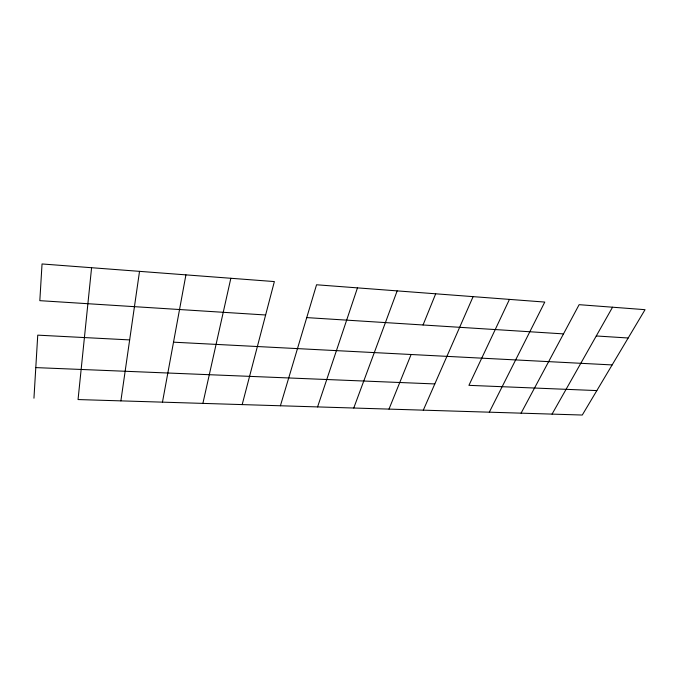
<?xml version="1.0" encoding="UTF-8"?>
<svg xmlns="http://www.w3.org/2000/svg" width="679" height="679" viewBox="0 0 679 679"><rect width="100%" height="100%" fill="white"/><g stroke="black" fill="none" stroke-linecap="round" stroke-linejoin="round"><path stroke-width="1.02" d="M33.95 398.208L37.744 335.146L129.655 339.907M91.589 267.721L78.051 399.558L582.276 415.039L645.05 309.675L579.128 304.676L521.073 413.163M120.879 400.873L139.526 271.354M162.468 402.155L185.919 274.868M202.894 403.394L230.843 278.271M242.182 404.599L274.367 281.573L42.039 263.961L39.823 300.661L265.625 314.988M280.402 405.77L316.55 284.773L544.779 302.07L489.313 412.187M317.577 406.916L357.468 287.871M353.759 408.02L397.164 290.884M388.991 409.106L411.101 354.506M423.059 324.978L435.689 293.803M423.306 410.158L473.102 296.638M509.454 299.397L468.917 385.341L596.841 390.586M552.052 414.114L612.543 307.214M35.792 367.602L434.806 383.941M173.518 342.182L612.127 364.929M306.747 317.602L563.494 333.89M596.272 335.969L628.177 337.998"/></g></svg>
